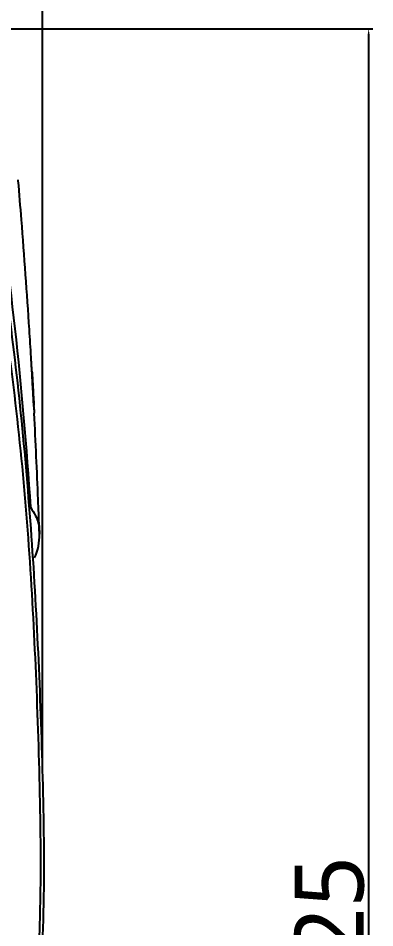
# Model space of a CAD drawing. Header units: millimetres. Extents: x 28 to 3046, y 8 to 3716.
# Drawn here: x 1356.8 to 1460.4, y 1115.1 to 1379.2 of the extents above; entities that cross this region are included whole.
import ezdxf

# ---------------------------------------------------------------- set-up
doc = ezdxf.new("R2010")
doc.units = ezdxf.units.MM
doc.layers.get('Defpoints').update_dxf_attribs({"linetype": 'CONTINUOUS'})
doc.layers.add('1LINE', color=7, linetype='CONTINUOUS')
doc.styles.add('Annotative', font='malgun.ttf')
doc.dimstyles.new('WOO', dxfattribs={"dimtxt": 20, "dimasz": 2, "dimexe": 1.25, "dimexo": 0.3, "dimgap": 1, "dimtad": 1, "dimdec": 1, "dimzin": 1, "dimdsep": 46, "dimtxsty": 'Annotative', "dimcen": 0, "dimclrd": 1, "dimclre": 1, "dimclrt": 2, "dimadec": 0, "dimazin": 0, "dimtfac": 1, "dimtdec": 1, "dimtofl": 0, "dimtmove": 0, "dimatfit": 3, "dimfxl": 0, "dimarcsym": 0})

# ---------------------------------------------------------------- blocks, each defined once
blk = doc.blocks.new('*D8')
at = {"layer": '1LINE', "color": 1, "lineweight": -2}
for p, q in [((895.29, 1316.34), (895.29, 1490.4)), ((1363.9, 1161.27), (1363.9, 1490.4)), ((897.29, 1489.15), (1361.9, 1489.15))]:
    blk.add_line(p, q, dxfattribs=at)
at = {"layer": '1LINE', "color": 1}
for points in [[(897.29, 1489.49), (897.29, 1488.82), (895.29, 1489.15)], [(1361.9, 1489.49), (1361.9, 1488.82), (1363.9, 1489.15)]]:
    blk.add_solid(points, dxfattribs=at)
at = {"layer": 'Defpoints', "color": 0}
for p in [(1363.9, 1489.15), (895.29, 1316.04), (1363.9, 1160.97)]:
    blk.add_point(p, dxfattribs=at)
at = {"layer": '1LINE', "color": 2, "insert": (1150.65, 1500.49), "char_height": 20, "attachment_point": 5, "style": 'Annotative'}
blk.add_mtext('468', dxfattribs=at)
blk = doc.blocks.new('*D9')
at = {"layer": '1LINE', "color": 1, "lineweight": -2}
for p, q in [((963.91, 1135.58), (963.91, 1435.87)), ((965.91, 1434.62), (1361.9, 1434.62)), ((1363.9, 1161.27), (1363.9, 1435.87))]:
    blk.add_line(p, q, dxfattribs=at)
at = {"layer": '1LINE', "color": 1}
for points in [[(965.91, 1434.96), (965.91, 1434.29), (963.91, 1434.62)], [(1361.9, 1434.96), (1361.9, 1434.29), (1363.9, 1434.62)]]:
    blk.add_solid(points, dxfattribs=at)
at = {"layer": 'Defpoints', "color": 0}
for p in [(1363.9, 1434.62), (1363.9, 1160.97), (963.91, 1135.28)]:
    blk.add_point(p, dxfattribs=at)
at = {"layer": '1LINE', "color": 2, "insert": (1160.69, 1445.96), "char_height": 20, "attachment_point": 5, "style": 'Annotative'}
blk.add_mtext('400', dxfattribs=at)
blk = doc.blocks.new('*D10')
at = {"layer": '1LINE', "color": 1, "lineweight": -2}
for p, q in [((1164.41, 1376.13), (1459.85, 1376.13)), ((1458.6, 1374.13), (1458.6, 853.02)), ((1164.42, 851.02), (1459.85, 851.02))]:
    blk.add_line(p, q, dxfattribs=at)
at = {"layer": '1LINE', "color": 1}
for points in [[(1458.27, 1374.13), (1458.93, 1374.13), (1458.6, 1376.13)], [(1458.27, 853.02), (1458.93, 853.02), (1458.6, 851.02)]]:
    blk.add_solid(points, dxfattribs=at)
at = {"layer": 'Defpoints', "color": 0}
for p in [(1164.11, 1376.13), (1164.12, 851.02), (1458.6, 851.02)]:
    blk.add_point(p, dxfattribs=at)
at = {"layer": '1LINE', "color": 2, "insert": (1447.27, 1113.57), "char_height": 20, "attachment_point": 5, "rotation": 90, "style": 'Annotative'}
blk.add_mtext('525', dxfattribs=at)

msp = doc.modelspace()

# ---------------------------------------------------------------- linework, layer by layer
at = {"layer": '1LINE', "linetype": 'Continuous'}
msp.add_line((1360.65, 1278.79), (1360.66, 1278.79), dxfattribs=at)
for centre, major_axis, ratio, start_param, end_param in [((1359.83, 1276.13), (0, 1), 0.999721, 4.769969, 4.92919), ((1360.33, 1267.03), (0, -1), 0.999722, 1.49097, 1.623875)]:
    msp.add_ellipse(centre, major_axis=major_axis, ratio=ratio, start_param=start_param, end_param=end_param, dxfattribs=at)
for points, knots in [([(1164.12, 852.57), (1176.58, 852.55), (1188.87, 853.95), (1206.96, 858.18), (1212.98, 859.96), (1224.71, 864.19), (1230.41, 866.62), (1241.46, 872.13), (1246.8, 875.21), (1257.12, 882.05), (1262.12, 885.85), (1271.63, 893.92), (1276.14, 898.14), (1284.84, 906.94), (1289.03, 911.52), (1301.07, 925.68), (1308.44, 935.78), (1321.76, 956.96), (1327.62, 967.88), (1337.94, 990.28), (1342.4, 1001.76), (1348.15, 1019.36), (1349.91, 1025.28), (1353.12, 1037.25), (1354.59, 1043.42), (1358.37, 1061.78), (1360.14, 1074.07), (1361.89, 1092.56), (1362.33, 1098.73), (1362.97, 1111.11), (1363.16, 1117.32), (1363.48, 1136), (1363.29, 1148.56), (1362.61, 1173.41), (1362.15, 1185.79), (1360.38, 1222.93), (1358.51, 1247.52), (1353.99, 1284.21), (1352.17, 1296.42), (1347.96, 1320.95), (1345.59, 1333.15), (1343.04, 1345.07)], [0, 0, 0, 0, 0.0625, 0.0625, 0.09375, 0.09375, 0.125, 0.125, 0.15625, 0.15625, 0.1875, 0.1875, 0.21875, 0.21875, 0.25, 0.25, 0.3125, 0.3125, 0.375, 0.375, 0.4375, 0.4375, 0.46875, 0.46875, 0.5, 0.5, 0.5625, 0.5625, 0.59375, 0.59375, 0.625, 0.625, 0.6875, 0.6875, 0.75, 0.75, 0.875, 0.875, 0.9375, 0.9375, 1, 1, 1, 1]), ([(1164.12, 851.02), (1176.63, 851.01), (1189.12, 852.44), (1213.47, 858.13), (1225.1, 862.29), (1247.28, 873.24), (1257.84, 880.22), (1272.17, 892.31), (1276.69, 896.55), (1285.38, 905.31), (1289.54, 909.84), (1301.53, 923.85), (1308.83, 933.74), (1322.13, 954.6), (1328.15, 965.62), (1338.69, 988.16), (1343.18, 999.62), (1350.82, 1022.86), (1353.98, 1034.64), (1358.94, 1058.51), (1360.76, 1070.6), (1363.26, 1095.04), (1363.92, 1107.4), (1364.45, 1131.99), (1364.32, 1144.22), (1363.72, 1168.55), (1363.28, 1180.66), (1361.68, 1216.85), (1360.02, 1240.77), (1355.17, 1288.17), (1351.93, 1311.65), (1347.89, 1334.92)], [0, 0, 0, 0, 0.0625, 0.0625, 0.125, 0.125, 0.1875, 0.1875, 0.21875, 0.21875, 0.25, 0.25, 0.3125, 0.3125, 0.375, 0.375, 0.4375, 0.4375, 0.5, 0.5, 0.5625, 0.5625, 0.625, 0.625, 0.6875, 0.6875, 0.75, 0.75, 0.875, 0.875, 1, 1, 1, 1]), ([(1356.82, 1331.98), (1356.82, 1332), (1356.82, 1332.03), (1356.8, 1332.13), (1356.8, 1332.2), (1356.79, 1332.28)], [0, 0, 0, 0, 0.235707, 0.235707, 1, 1, 1, 1]), ([(1360.66, 1278.79), (1360.62, 1279.45), (1360.58, 1280.12), (1360.38, 1283.44), (1360.21, 1286.11), (1359.36, 1299.41), (1358.6, 1310.05), (1357.45, 1324.45), (1357.14, 1328.22), (1356.82, 1331.98)], [0, 0, 0, 0, 0.037499, 0.037499, 0.187494, 0.187494, 0.787508, 0.787508, 1, 1, 1, 1]), ([(1360.77, 1276.79), (1360.75, 1277.01), (1360.74, 1277.24), (1360.72, 1277.66), (1360.71, 1277.86), (1360.69, 1278.21), (1360.68, 1278.36), (1360.66, 1278.6), (1360.66, 1278.69), (1360.65, 1278.77), (1360.65, 1278.79), (1360.65, 1278.79)], [0, 0, 0, 0, 0.215323, 0.215323, 0.430706, 0.430706, 0.645977, 0.645977, 0.860912, 0.860912, 1, 1, 1, 1]), ([(1361.34, 1266.48), (1361.25, 1268.14), (1361.16, 1269.81), (1360.97, 1273.24), (1360.87, 1275.01), (1360.77, 1276.79)], [0, 0, 0, 0, 0.484043, 0.484043, 1, 1, 1, 1]), ([(1360.83, 1276.18), (1360.89, 1275.14), (1360.95, 1274.09), (1361.06, 1272), (1361.12, 1270.96), (1361.23, 1268.97), (1361.28, 1268.02), (1361.33, 1267.08)], [0, 0, 0, 0, 0.344477, 0.344477, 0.688954, 0.688954, 1, 1, 1, 1]), ([(1360.92, 1276.18), (1360.92, 1276.18), (1360.92, 1276.18), (1360.92, 1276.18), (1360.86, 1276.18), (1360.83, 1276.18)], [0, 0, 0, 0, 0.248055, 0.498707, 1, 1, 1, 1]), ([(1361.43, 1267.08), (1361.36, 1268.23), (1361.3, 1269.38), (1361.19, 1271.48), (1361.13, 1272.42), (1361.03, 1274.3), (1360.98, 1275.24), (1360.92, 1276.18)], [0, 0, 0, 0, 0.379391, 0.379391, 0.689696, 0.689696, 1, 1, 1, 1]), ([(1361.33, 1267.08), (1361.37, 1267.08), (1361.42, 1267.08), (1361.43, 1267.08), (1361.43, 1267.08), (1361.43, 1267.08)], [0, 0, 0, 0, 0.502725, 0.754092, 1, 1, 1, 1]), ([(1361.34, 1266.48), (1361.35, 1266.33), (1361.35, 1266.18), (1361.37, 1265.82), (1361.38, 1265.61), (1361.41, 1265.23), (1361.41, 1265.06), (1361.43, 1264.78), (1361.43, 1264.67), (1361.44, 1264.52), (1361.44, 1264.48), (1361.44, 1264.48)], [0, 0, 0, 0, 0.141244, 0.141244, 0.356266, 0.356266, 0.571046, 0.571046, 0.785714, 0.785714, 1, 1, 1, 1]), ([(1361.45, 1264.48), (1361.45, 1264.48), (1361.45, 1264.48), (1361.45, 1264.48), (1361.44, 1264.48), (1361.44, 1264.48), (1361.44, 1264.48), (1361.44, 1264.48)], [0, 0, 0, 0, 0.147085, 0.147085, 0.735427, 0.735427, 1, 1, 1, 1]), ([(1362.96, 1229.41), (1362.94, 1230.08), (1362.92, 1230.74), (1362.8, 1234.07), (1362.7, 1236.74), (1362.26, 1247.76), (1361.88, 1256.12), (1361.45, 1264.48)], [0, 0, 0, 0, 0.056976, 0.056976, 0.28488, 0.28488, 1, 1, 1, 1]), ([(1360.38, 1237.19), (1360.95, 1236.36), (1361.42, 1235.51), (1362.18, 1233.98), (1362.46, 1233.28), (1363, 1231.35), (1362.92, 1230.37), (1362.96, 1229.41)], [0, 0, 0, 0, 0.25, 0.25, 0.5, 0.5, 1, 1, 1, 1])]:
    msp.add_open_spline(points, degree=3, knots=knots, dxfattribs=at)
for points in [[(1348.85, 1339.93), (1354.38, 1306.27), (1358.06, 1272.01), (1360.38, 1237.19)], [(1360.92, 1276.18), (1360.91, 1276.38), (1360.83, 1276.59), (1360.69, 1276.76)], [(1361.34, 1266.62), (1361.4, 1266.77), (1361.43, 1266.93), (1361.43, 1267.08)], [(1361.55, 1222.49), (1362.54, 1224.64), (1363.05, 1227.02), (1362.96, 1229.41)]]:
    msp.add_open_spline(points, degree=3, dxfattribs=at)

# ---------------------------------------------------------------- dimensions: what is measured, and where the dimension line sits
at = {"layer": '1LINE'}
for base, p1, text, picture, middle in [((1363.9, 1489.15), (895.29, 1316.04), '468', '*D8', (1150.65, 1489.15)), ((1363.9, 1434.62), (963.91, 1135.28), '400', '*D9', (1160.69, 1434.62))]:
    dim = msp.add_linear_dim(base=base, p1=p1, p2=(1363.9, 1160.97), text=text, dimstyle='WOO', override={"dimdec": 0}, dxfattribs=at)
    dim.commit()
    dim.dimension.update_dxf_attribs({"geometry": picture, "text_midpoint": middle, "dimtype": 160})
dim = msp.add_linear_dim(base=(1458.6, 851.02), p1=(1164.11, 1376.13), p2=(1164.12, 851.02), angle=90, text='525', dimstyle='WOO', override={"dimdec": 0}, dxfattribs=at)
dim.commit()
dim.dimension.update_dxf_attribs({"geometry": '*D10', "text_midpoint": (1447.27, 1113.57)})

doc.saveas('drawing.dxf')
